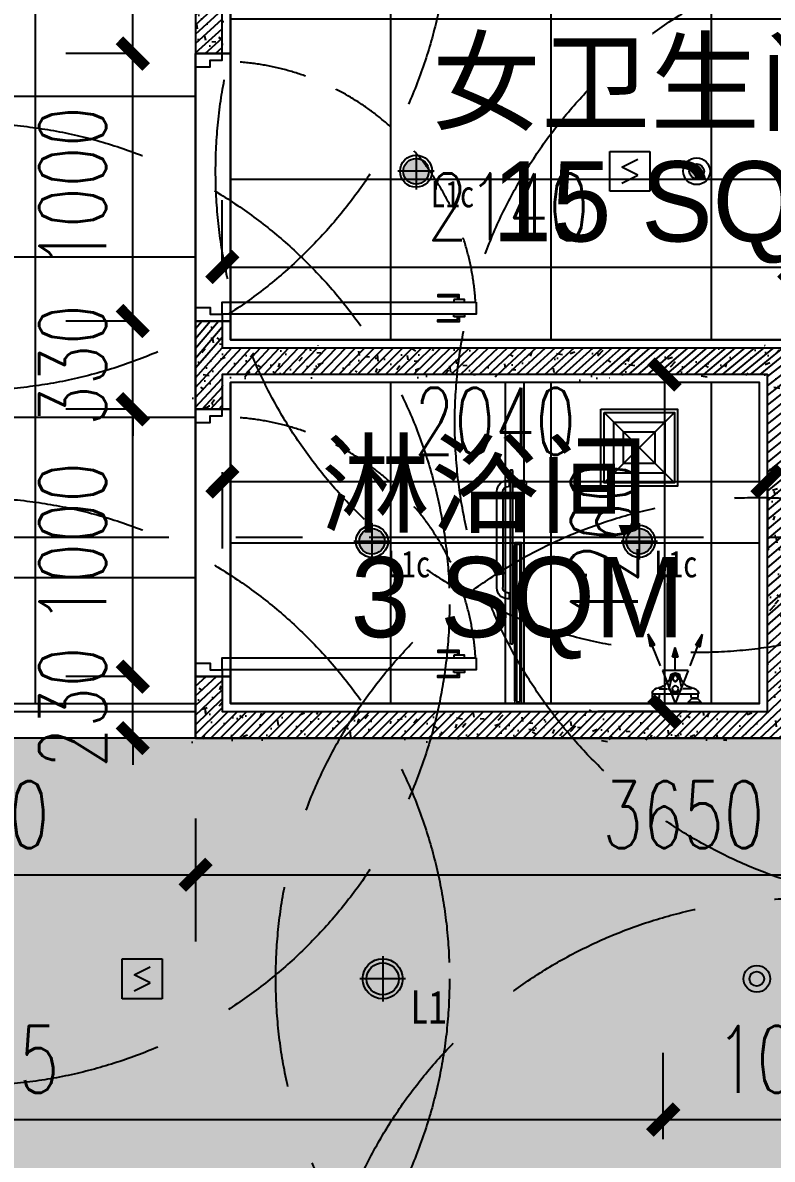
# Model space of a CAD drawing. Header units: millimetres. Extents: x -86392818 to -86307589, y 1129347621 to 1129375919.
# Drawn here: x -86314136 to -86311331, y 1129358546 to 1129362796 of the extents above; entities that cross this region are included whole.
import ezdxf
from ezdxf.enums import TextEntityAlignment as Align

# ---------------------------------------------------------------- set-up
doc = ezdxf.new("R2010")
doc.units = ezdxf.units.MM
doc.header["$LTSCALE"] = 1000
for name, pattern in [('CENTER', [2, 1.25, -0.25, 0.25, -0.25]), ('DASH', [0.35, 0.25, -0.1]), ('DASHED2', [0.375, 0.25, -0.125])]:
    doc.linetypes.add(name, pattern=pattern)
doc.layers.get('Defpoints').update_dxf_attribs({"color": 250})
doc.layers.add('2.12-玻璃隔断&成品隔断', color=147, linetype='Continuous', lineweight=15)
for name, color, linetype in [('A—墙体-填充', 8, 'Continuous'), ('A—轴线', 1, 'CENTER'), ('C—平顶—喷淋', 5, 'Continuous'), ('C—平顶—暖通', 47, 'Continuous'), ('C—平顶—灯具', 1, 'Continuous'), ('C—平顶—烟感 温感', 3, 'Continuous'), ('C—平顶—轮廓线', 4, 'Continuous'), ('FF-FIXT', 31, 'Continuous'), ('F—地坪—hatch', 8, 'Continuous'), ('F—地坪—分格', 5, 'Continuous'), ('p—平面—文字', 40, 'Continuous'), ('P—平面—洁具1', 4, 'Continuous'), ('P—平面—移动家具', 165, 'Continuous'), ('P—平面—装饰面层线', 6, 'Continuous'), ('P—平面—门', 1, 'Continuous'), ('P—隔墙—石膏板墙（到顶）', 2, 'Continuous'), ('TEXT\u3000文字', 4, 'Continuous'), ('WALL-DIM', 3, 'Continuous')]:
    doc.layers.add(name, color=color, linetype=linetype)
doc.styles.add('_TCH_DIM_T3', font='SIMPLEX', dxfattribs={"width": 0.7058823529411765, "bigfont": 'GBCBIG'})
doc.styles.add('HZTXT', font='t.shx', dxfattribs={"bigfont": 'hztxt.shx'})
doc.styles.add('MtXpl_', font='simhei.ttf')
doc.styles.add('黑体', font='simhei.ttf')
doc.dimstyles.new('WALL-DIM', dxfattribs={"dimtxt": 250, "dimasz": 100, "dimexe": 250, "dimexo": 300, "dimgap": 100, "dimtad": 1, "dimdec": 0, "dimzin": 0, "dimdsep": 46, "dimtxsty": '_TCH_DIM_T3', "dimblk": 'ARCHTICK', "dimcen": 0.09, "dimclrd": 1, "dimclre": 1, "dimclrt": 7, "dimazin": 2, "dimtfac": 1, "dimtdec": 0, "dimtix": 1, "dimtmove": 2, "dimatfit": 3, "dimfxl": 500, "dimfxlon": 1, "dimtolj": 1, "dimtzin": 0, "dimarcsym": 0})
pattern_1 = [(45, (0, 0), (-17.67766952966369, 17.67766952966369), []), (49.99999999999999, (0, 0), (182.184668996004, -15.93908553890309), [19.05, -209.55]), (355, (0, 0), (-35.24282597566699, 191.05664288218), [15.24, -167.64]), (100.451, (15.182, -1.32825), (146.9425016659592, 175.1166878202919), [16.19, -178.09]), (46.18420000000001, (0, 50.8), (271.0790408921299, -42.04232793272715), [28.575, -314.325]), (96.6356, (22.5899, 47.2965), (237.4042344662371, 247.4255558900492), [24.285, -267.135]), (351.1840000000001, (0, 50.8), (237.4046058139339, 247.4251178605977), [22.86, -251.46]), (21, (25.4, 38.1), (151.6148798353833, -102.2655185167625), [19.05, -209.55]), (326.0000000000001, (25.4, 38.1), (61.80202834764707, 184.1879661223193), [15.24, -167.64]), (71.4514, (38.0345, 29.5779), (213.4164907701245, 81.92285771605745), [16.19, -178.09]), (37.50000000000001, (0, 0), (3.088603250591817, 84.55503887315311), [0, -165.608, 0, -170.18, 0, -168.275]), (7.499999999999999, (0, 0), (66.81966251030575, 100.1805748181195), [0, -97.02799999999999, 0, -161.798, 0, -64.135]), (327.5, (-56.642, 0), (135.5905951668714, -5.728743992673444), [0, -63.5, 0, -198.12, 0, -262.89]), (317.5, (-82.042, 0), (148.129181386018, 25.42649103333303), [0, -82.55, 0, -131.572, 0, -186.69])]

# ---------------------------------------------------------------- blocks, each defined once
blk = doc.blocks.new('A$C6d60e384')
at = {"layer": 'P—平面—门', "extrusion": (6.022252300000004e-09, 9.308592799999997e-09, 1), "elevation": 9.4955826690966e-06}
blk.add_lwpolyline([(100, 1000), (-1.126100168193314e-15, 1000), (-3.92903488647165e-15, 950), (55, 950), (55, 975), (100, 975)], close=True, dxfattribs=at)
at = {"layer": 'P—平面—门', "color": 9, "extrusion": (6.022252300000004e-09, 9.308592799999997e-09, 1)}
for points, elevation in [([(986.7384538501501, 80), (986.7384538501501, 98.11192059516907), (986.7384538501501, 98.11192059516907), (906.7384538501501, 98.11192059516907), (906.7384538501501, 91.11192059516907), (979.7384538501501, 91.11192059516907), (979.7384538501501, 80)], 4.621383287912011e-07), ([(986.7384538501501, 15), (986.7384538501501, -3.111920595169072), (986.7384538501501, -3.111920595169072), (906.7384538501501, -3.111920595169072), (906.7384538501501, 3.888079404830929), (979.7384538501501, 3.888079404830929), (979.7384538501501, 15)], 4.62138328068992e-07)]:
    blk.add_lwpolyline(points, dxfattribs=dict(at, elevation=elevation))
at = {"layer": 'P—平面—门', "extrusion": (6.022252300000004e-09, 9.308592799999997e-09, 1)}
for points in [[(0, 0), (2.802934718278335e-15, 50.00000000000001), (55.00000000000001, 50.00000000000001), (55, 25), (100, 25), (100, -2.937330680338584e-24)], [(100, -2.937330680338584e-24), (0, 0)]]:
    blk.add_lwpolyline(points, dxfattribs=at)
at = {"layer": 'P—平面—门', "elevation": -6.673853795998774e-06}
blk.add_lwpolyline([(1050, 70), (1050, 25), (100, 25), (100, 70)], close=True, dxfattribs=at)
at = {"layer": 'P—平面—门', "color": 9, "extrusion": (6.022252300000004e-09, 9.308592799999997e-09, 1)}
for points, elevation in [([(966.7384538501501, 80), (966.7384538501501, 70), (1006.73845385015, 70), (1006.73845385015, 80)], 1.008031920427257e-07), ([(966.7384538501501, 15), (966.7384538501501, 25), (1006.73845385015, 25), (1006.73845385015, 15)], 1.008031930968735e-07)]:
    blk.add_lwpolyline(points, close=True, dxfattribs=dict(at, elevation=elevation))
at = {"layer": 'P—平面—门', "color": 251, "linetype": 'DASHED2', "extrusion": (6.022252300000004e-09, 9.308592799999997e-09, 1)}
blk.add_arc((90.94718488554552, 14.37825112003209, -380905905.7522035), 960.664402649625, 3.319238204849895, 89.46006643878563, dxfattribs=at)
blk = doc.blocks.new('*U116')
at = {"linetype": 'ByBlock'}
for points in [[(-102.053003887971, -258.3355632730991), (-77.04621356760572, -217.6179208495887), (-92.48087405089746, -211.5206052250924)], [(-10.37210053723538, -173.096148844701), (0, -208.4545017254604), (10.37210053723629, -173.096148844701)], [(77.04621356760663, -217.6179208495887), (102.053003887972, -258.3355632730991), (92.48087405089836, -211.5206052250924)]]:
    blk.add_hatch(color=8, dxfattribs=at).paths.add_polyline_path(points)
at = {"color": 0, "linetype": 'ByBlock', "lineweight": -2}
for p, q in [((-96.65845144657396, 0), (-96.65845144657305, -4.093863124877316)), ((-48.17205395349265, -4.093863124878226), (-48.17205395349265, 0)), ((48.17205395349265, -4.093863124878226), (48.17205395349265, 0)), ((96.65845144657396, 0), (96.65845144657305, -4.093863124877316)), ((-96.65845144657305, -4.093863124877316), (-82.8929532695156, -18.51817059834684)), ((-86.65845144657487, -35.44406222446378), (86.65845144657396, -35.44406222446378)), ((-86.65845144657396, -40.40259749362212), (-86.65845144657487, -35.44406222446378)), ((-86.65845144657396, -40.40259749362212), (-86.65845144657487, -35.44406222446378)), ((-82.8929532695156, -20.54359031434797), (-85.86501733518617, -21.86979411662833)), ((-85.86501733518617, -21.86979411662833), (-85.86501733518617, -33.60332339382148)), ((-82.8929532695156, -18.51817059834684), (-82.8929532695156, -20.54359031434797)), ((-48.17205395349174, -4.093863124877316), (-61.93755213054919, -18.51817059834684)), ((-61.93755213054919, -18.51817059834684), (-61.93755213054919, -20.54359031434797)), ((-58.96548806487863, -21.86979411662833), (-61.93755213054919, -20.54359031434797)), ((-58.96548806487863, -21.86979411662833), (-58.96548806487863, -33.60332339382057)), ((48.17205395349174, -4.093863124877316), (61.93755213054919, -18.51817059834684)), ((58.96548806487863, -21.86979411662833), (61.93755213054919, -20.54359031434797)), ((58.96548806487863, -21.86979411662833), (58.96548806487863, -33.60332339382057)), ((61.93755213054919, -18.51817059834684), (61.93755213054919, -20.54359031434797)), ((96.65845144657305, -4.093863124877316), (82.8929532695156, -18.51817059834684)), ((82.8929532695156, -18.51817059834684), (82.8929532695156, -20.54359031434797)), ((82.8929532695156, -20.54359031434797), (85.86501733518617, -21.86979411662833)), ((85.86501733518617, -21.86979411662833), (85.86501733518617, -33.60332339382148)), ((86.65845144657396, -40.40259749362212), (86.65845144657487, -35.44406222446378))]:
    blk.add_line(p, q, dxfattribs=at)
at = {"color": 0, "linetype": 'ByBlock'}
for p, q in [((-48.32245011241093, -122.3227822105864), (4.547473508864641e-13, 0)), ((48.32245011241184, -122.3227822105864), (4.547473508864641e-13, 0)), ((48.32245011241184, -122.3227822105864), (-48.32245011241093, -122.3227822105864))]:
    blk.add_line(p, q, dxfattribs=at)
at = {"color": 8, "linetype": 'ByBlock', "lineweight": -2}
for p, q in [((-48.17205395349174, -4.093863124877316), (-96.65845144657396, -4.093863124877316)), ((-61.93755213054919, -18.51817059834684), (-82.8929532695156, -18.51817059834684)), ((-61.9375521305501, -20.54359031434797), (-82.8929532695156, -20.54359031434797)), ((48.17205395349174, -4.093863124877316), (96.65845144657396, -4.093863124877316)), ((61.93755213054919, -18.51817059834684), (82.8929532695156, -18.51817059834684)), ((61.9375521305501, -20.54359031434797), (82.8929532695156, -20.54359031434797)), ((-60.56918719099303, -54.02351031666876), (-29.00634517221442, -54.02351031666876)), ((-13.47316163598771, -102.026948556495), (-23.16940920517663, -58.72922522095087)), ((13.47316163598771, -102.026948556495), (23.16940920517663, -58.72922522095178)), ((60.56918719099303, -54.02351031666876), (29.00634517221442, -54.02351031666876))]:
    blk.add_line(p, q, dxfattribs=at)
at = {"color": 8, "linetype": 'ByBlock'}
for p, q in [((0, -123.6887221157867), (0, -173.096148844701)), ((-55.59260282760943, -140.726346292091), (-84.76354380925159, -214.5692630373405)), ((55.59260282761034, -140.726346292091), (84.7635438092525, -214.5692630373405)), ((-92.48087405089746, -211.5206052250924), (-102.053003887971, -258.3355632730991)), ((-77.04621356760572, -217.6179208495887), (-92.48087405089746, -211.5206052250924)), ((-10.37210053723538, -173.096148844701), (0, -208.4545017254613)), ((10.37210053723538, -173.096148844701), (-10.37210053723538, -173.096148844701)), ((10.37210053723538, -173.096148844701), (0, -208.4545017254613)), ((77.04621356760663, -217.6179208495887), (92.48087405089836, -211.5206052250924)), ((92.48087405089836, -211.5206052250924), (102.053003887972, -258.3355632730991)), ((-77.04621356760572, -217.6179208495887), (-102.053003887971, -258.3355632730991)), ((77.04621356760663, -217.6179208495887), (102.053003887972, -258.3355632730991))]:
    blk.add_line(p, q, dxfattribs=at)
at = {"color": 0, "linetype": 'ByBlock', "lineweight": -2}
for centre, radius, start, end in [((-61.87834315524015, -31.15627185085941), 26.44897549664752, 200.4623051716551, 270.1084709288082), ((-76.60482866155962, -21.85913830712798), 14.9558342335589, 231.7445254194888, 245.2764141293444), ((-68.22567673850699, -21.85913830712798), 14.9558342335589, 294.7235858706557, 308.2554745805112), ((68.22567673850699, -21.85913830712798), 14.9558342335589, 231.7445254194888, 245.2764141293444), ((61.87834315524015, -31.15627185085941), 26.44897549664752, 269.8915290711918, 339.5376948283449), ((76.60482866155962, -21.85913830712798), 14.9558342335589, 294.7235858706557, 308.2554745805112), ((-73.79399702388491, -113.2634273312769), 56.92992958839218, 5.46947786044367, 77.8668996161904), ((73.79399702388491, -113.2634273312769), 56.92992958839218, 102.1331003838096, 174.5305221395564), ((0, -85.70941501168181), 27.97930710410495, 232.2659323963279, 307.7340676036721)]:
    blk.add_arc(centre, radius, start, end, dxfattribs=at)
at = {"color": 8, "linetype": 'ByBlock', "lineweight": -2}
for centre, radius, start, end in [((-9.094947017729282e-13, -66.36092475740588), 26.62021341104709, 36.20434092911454, 143.7956590708854), ((-13.41110886955448, -56.54391641902112), 10, 143.7956590708854, 192.6227591680974), ((13.41110886955357, -56.54391641902203), 10, 347.3772408319026, 36.20434092911454), ((0, -95.82764694639536), 14.83096169917621, 204.7082116567358, 335.2917883432642)]:
    blk.add_arc(centre, radius, start, end, dxfattribs=at)
for centre, major_axis, ratio, start_param, end_param in [((0, -54.90032250683635), (11.49435041306242, -7.038027274448553e-16), 0.9174782463110405, -1.570796326794897, 4.71238898038469), ((0, -93.78802944753897), (6.457236921250331e-16, 10.54581645946109), 0.8802781338637093, -3.141592653589793, 3.141592653589793)]:
    blk.add_ellipse(centre, major_axis=major_axis, ratio=ratio, start_param=start_param, end_param=end_param, dxfattribs=at)
blk.add_open_spline([(0, -105.3338459070001), (0.7440652241712087, -105.3338459070001), (1.488070254083141, -105.2428666476262), (3.401902907542535, -104.769828621018), (4.539432178125935, -104.2378091488408), (6.572456827510905, -102.773284898265), (7.467763870126873, -101.8415876462495), (8.916044831152249, -99.69864541762763), (9.469033033687992, -98.48787898654518), (10.17474429108552, -95.93133377863433), (10.32743684929846, -94.58597542434472), (10.21682907629202, -91.91586554134301), (9.953536298931795, -90.59155227094197), (9.038065052307502, -88.11742923420934), (8.385911559912529, -86.96803627694135), (6.761944597843467, -84.98303172887154), (5.790117047859894, -84.14796406619189), (3.637994575906305, -82.90273685515604), (2.458072885845468, -82.49345574790732), (0.03991986046366947, -82.16169016589538), (-1.197051631243994, -82.23962622149611), (-3.564070365713633, -82.87122570156407), (-4.693098257989732, -83.42417562017181), (-6.703435051274028, -84.9256489748841), (-7.584581411132604, -85.8733811707998), (-9.000887972390956, -88.04203106368004), (-9.536060638292838, -89.26247898950896), (-10.20445030727205, -91.83123674802027), (-10.33763673131034, -93.17912495128257), (-10.18833193536921, -95.84692993093813), (-9.90585083148926, -97.16640895673572), (-8.954317574236484, -99.62390304379824), (-8.285288580868837, -100.761501068444), (-6.631844952480606, -102.7169489014077), (-5.647418874768846, -103.5342407218441), (-3.47634866788394, -104.7397002181351), (-2.290116303551258, -105.1269824868577), (-0.7204716553524122, -105.3125983988957), (-0.3602366441409686, -105.3338459070001), (0, -105.3338459070001)], degree=3, knots=[-3.141592653589793, -3.141592653589793, -3.141592653589793, -3.141592653589793, -2.927355127909431, -2.927355127909431, -2.576459515374581, -2.576459515374581, -2.22556390283973, -2.22556390283973, -1.87466829030488, -1.87466829030488, -1.52377267777003, -1.52377267777003, -1.17287706523518, -1.17287706523518, -0.8219814527003297, -0.8219814527003297, -0.4710858401654796, -0.4710858401654796, -0.1201902276306294, -0.1201902276306294, 0.2307053849042208, 0.2307053849042208, 0.581600997439071, 0.581600997439071, 0.9324966099739211, 0.9324966099739211, 1.283392222508771, 1.283392222508771, 1.634287835043621, 1.634287835043621, 1.985183447578472, 1.985183447578472, 2.336079060113322, 2.336079060113322, 2.686974672648172, 2.686974672648172, 3.037870285183022, 3.037870285183022, 3.141592653589793, 3.141592653589793, 3.141592653589793, 3.141592653589793], dxfattribs=at)
blk = doc.blocks.new('A$C69FA766B')
at = {"layer": 'P—平面—洁具1'}
for p, q in [((588.9871137142181, 63.30627071857452), (588.9716076850891, 99.16441838443279)), ((610.9871115684509, 63.31578408181667), (610.9716055393219, 99.1739317625761)), ((179.9868276119232, 63.87940838932991), (166.9868288040161, 63.87378685176373)), ((166.9868288040161, 63.87378685176373), (166.9885585308075, 59.87378722429276)), ((179.9885573387146, 59.87940876185894), (166.9885585308075, 59.87378722429276)), ((167.0094568729401, 49.96110820770264), (193.0094544887543, 49.97235128283501)), ((167.0094568729401, 49.96110820770264), (169.0108621120453, 46.71197336912155)), ((169.0108621120453, 46.71197336912155), (191.0108599662781, 46.72148674726486)), ((169.0108621120453, 46.71197336912155), (169.0137720108032, 39.98281225562096)), ((192.9868264198303, 63.8850299268961), (179.9868276119232, 63.87940838932991)), ((192.9885561466217, 59.88503029942513), (179.9885573387146, 59.87940876185894)), ((191.0108599662781, 46.72148674726486), (193.0094544887543, 49.97235128283501)), ((191.0129051208496, 41.99232545495033), (191.0108599662781, 46.72148674726486)), ((192.9885561466217, 59.88503029942513), (192.9868264198303, 63.8850299268961)), ((588.9871137142181, 63.30627071857452), (586.988519191742, 60.05540616810322)), ((612.9885168075562, 60.06664924323559), (586.988519191742, 60.05540616810322)), ((587.0094175338745, 50.14272716641426), (613.0094151496887, 50.15397024154663)), ((587.0094175338745, 50.14272716641426), (589.0108227729797, 46.89359231293201)), ((588.9853839874268, 67.3062703460455), (588.9871137142181, 63.30627071857452)), ((610.9871115684509, 63.31578408181667), (588.9871137142181, 63.30627071857452)), ((589.0108227729797, 46.89359231293201), (611.0108208656311, 46.90310569107533)), ((589.0108227729797, 46.89359231293201), (589.0128679275513, 42.16443102061749)), ((610.9871115684509, 63.31578408181667), (610.9853818416595, 67.31578370928764)), ((612.9885168075562, 60.06664924323559), (610.9871115684509, 63.31578408181667)), ((611.0108208656311, 46.90310569107533), (613.0094151496887, 50.15397024154663)), ((611.013730764389, 40.17394459247589), (611.0108208656311, 46.90310569107533)), ((209.0310652256012, 0.0001130402088165283), (571.031031370163, 0.1566512882709503)), ((569.0215182304382, 22.15578436851501), (211.0215516090393, 22.00097584724426))]:
    blk.add_line(p, q, dxfattribs=at)
blk.add_lwpolyline([(647.9997448921204, 60.19105949997902), (650.0000534057617, 58.1913681179285), (650.0017507076263, 52.19136825203896), (648.0020592212677, 50.19105967879295), (2.001987218856812, 49.90947349369526), (0.001678466796875, 51.90916487574577), (-1.859664916992188e-05, 57.90916474163532), (1.999672651290894, 59.90947331488132)], close=True, dxfattribs=at)
for centre, radius, start, end in [((599.9716067314148, 99.16917507350445), 11, 0.02477650966984224, 180.0247765096698), ((209.013768196106, 40.00010930001736), 39.99999999999999, 180.0247765096698, 270.0247799269793), ((211.012903213501, 42.00097396969795), 20, 180.0247765096698, 270.0247799269793), ((569.0128698348999, 42.15578250586987), 20, 270.0247799269793, 0.02477650966984224), ((571.0137343406677, 40.15664754807949), 39.99999999999999, 270.0247799269793, 0.02477650966984224)]:
    blk.add_arc(centre, radius, start, end, dxfattribs=at)
blk = doc.blocks.new('A$C5AE9663F')
at = {"layer": 'A—轴线', "color": 24, "linetype": 'CENTER'}
blk.add_line((29900, 10400), (-4400, 10400), dxfattribs=at)
blk = doc.blocks.new('dffsdsardegew')
at = {"layer": 'C—平顶—灯具'}
h = blk.add_hatch(color=7, dxfattribs=at)
h.set_gradient(color1=(255, 255, 255), color2=(128, 128, 128), name='SPHERICAL')
edge = h.paths.add_edge_path()
edge.add_arc((0, 0), 59.99999982783518, 0, 360)
for p, q in [((0, 84.94745397567749), (0, -84.94745397567749)), ((84.94745390117168, 0), (-84.94745390117168, 0))]:
    blk.add_line(p, q, dxfattribs=at)
for radius in [74.99999978479399, 59.99999982783518]:
    blk.add_circle((0, 0), radius, dxfattribs=at)
at = {"layer": 'C—平顶—灯具', "style": '黑体', "width": 0.8}
blk.add_text('L1', height=124.9999996419401, dxfattribs=at).set_placement((171.2003185302019, -105.796276807785, 94.12059754060085), align=Align.MIDDLE_CENTER)
blk = doc.blocks.new('pen lin')
at = {"layer": 'C—平顶—喷淋'}
blk.add_hatch(color=8, dxfattribs=at).paths.add_polyline_path([(-27.5, 0, 1), (27.5, 0, 1)])
for radius in [49.99999999999999, 27.49999999999999]:
    blk.add_circle((0, 0), radius, dxfattribs=at)
at = {"layer": 'Defpoints', "color": 251, "linetype": 'DASH', "ltscale": 3}
blk.add_circle((0, 0), 1800, dxfattribs=at)
blk = doc.blocks.new('L2a')
at = {"layer": 'C—平顶—灯具'}
h = blk.add_hatch(color=7, dxfattribs=at)
h.set_gradient(color1=(255, 255, 255), color2=(128, 128, 128), name='SPHERICAL')
edge = h.paths.add_edge_path()
edge.add_arc((-2.328306436538696e-10, 2.328306436538696e-10), 47.99999999976313, 0, 360)
for p, q in [((0, 67.95796331088059), (0, -67.95796331076417)), ((67.95796331088059, 1.164153218269348e-10), (-67.95796331088059, 1.164153218269348e-10))]:
    blk.add_line(p, q, dxfattribs=at)
for radius in [59.99999999970392, 47.99999999976313]:
    blk.add_circle((-2.328306436538696e-10, 1.164153218269348e-10), radius, dxfattribs=at)
at = {"layer": 'C—平顶—灯具', "style": '黑体', "width": 0.8}
blk.add_text('L1c', height=100, dxfattribs=at).set_placement((136.9602552209981, -84.63702168571763, 75.29647824816585), align=Align.MIDDLE_CENTER)
blk = doc.blocks.new('HQS')
at = {"color": 9}
for p, q in [((-217.0849435817217, -217.1983531377045), (217.08494358178, 217.1983531375881)), ((-215.6436338365893, 217.1983531422447), (217.0849435857381, -217.2844054747839))]:
    blk.add_line(p, q, dxfattribs=at)
at = {"ltscale": 0.5}
blk.add_lwpolyline([(-237.3978150206967, 237.1983531423612), (237.0849435999407, 237.1983531423612), (237.0849435999407, -237.2844054783927), (-237.3978150206967, -237.2844054783927)], close=True, dxfattribs=at)
at = {"color": 9, "ltscale": 0.5}
for points in [[(-217.3978150206967, 217.1983531423612), (217.0849435999407, 217.1983531423612), (217.0849435999407, -217.2844054783927), (-217.3978150206967, -217.2844054783927)], [(-157.3978150206967, 157.1983531423612), (157.0849435999407, 157.1983531423612), (157.0849435999407, -157.2844054783927), (-157.3978150206967, -157.2844054783927)], [(-97.39781502069673, 97.19835314236116), (97.08494359994074, 97.19835314236116), (97.08494359994074, -97.28440547839273), (-97.39781502069673, -97.28440547839273)]]:
    blk.add_lwpolyline(points, close=True, dxfattribs=at)
blk = doc.blocks.new('_ArchTick')
at = {"color": 44, "const_width": 0.4}
blk.add_lwpolyline([(-0.5, -0.5), (0.5, 0.5)], dxfattribs=at)
blk = doc.blocks.new('*D265')
at = {"layer": 'Defpoints', "color": 0, "transparency": 16777216}
for p in [(-86315189.20660238, 1129360120.965556), (-86313489.20660183, 1129360120.965556), (-86313489.20660183, 1129359609.947455)]:
    blk.add_point(p, dxfattribs=at)
at = {"layer": 'WALL-DIM', "color": 1, "lineweight": -2, "transparency": 16777216}
for p, q in [((-86315189.20660238, 1129359820.965556), (-86315189.20660238, 1129359359.947455)), ((-86313489.20660183, 1129359820.965556), (-86313489.20660183, 1129359359.947455)), ((-86315189.20660238, 1129359609.947455), (-86313489.20660183, 1129359609.947455))]:
    blk.add_line(p, q, dxfattribs=at)
at = {"layer": 'WALL-DIM', "color": 1, "lineweight": -2, "transparency": 16777216, "xscale": 100, "yscale": 100, "zscale": 100, "rotation": 180}
blk.add_blockref('_ArchTick', (-86315189.20660238, 1129359609.947455), dxfattribs=at)
at = {"layer": 'WALL-DIM', "color": 1, "lineweight": -2, "transparency": 16777216, "xscale": 100, "yscale": 100, "zscale": 100}
blk.add_blockref('_ArchTick', (-86313489.20660183, 1129359609.947455), dxfattribs=at)
at = {"layer": 'WALL-DIM', "color": 7, "transparency": 16777216, "insert": (-86314339.2066021, 1129359834.947455), "char_height": 250, "attachment_point": 5, "style": '_TCH_DIM_T3'}
blk.add_mtext('\\A1;1700', dxfattribs=at)
blk = doc.blocks.new('*D266')
at = {"layer": 'Defpoints', "color": 0, "transparency": 16777216}
for p in [(-86313489.20660183, 1129360120.965556), (-86309839.20660238, 1129360120.965556), (-86309839.20660238, 1129359609.947455)]:
    blk.add_point(p, dxfattribs=at)
at = {"layer": 'WALL-DIM', "color": 1, "lineweight": -2, "transparency": 16777216}
for p, q in [((-86313489.20660183, 1129359820.965556), (-86313489.20660183, 1129359359.947455)), ((-86309839.20660238, 1129359820.965556), (-86309839.20660238, 1129359359.947455)), ((-86313489.20660183, 1129359609.947455), (-86309839.20660238, 1129359609.947455))]:
    blk.add_line(p, q, dxfattribs=at)
at = {"layer": 'WALL-DIM', "color": 1, "lineweight": -2, "transparency": 16777216, "xscale": 100, "yscale": 100, "zscale": 100, "rotation": 180}
blk.add_blockref('_ArchTick', (-86313489.20660183, 1129359609.947455), dxfattribs=at)
at = {"layer": 'WALL-DIM', "color": 1, "lineweight": -2, "transparency": 16777216, "xscale": 100, "yscale": 100, "zscale": 100}
blk.add_blockref('_ArchTick', (-86309839.20660238, 1129359609.947455), dxfattribs=at)
at = {"layer": 'WALL-DIM', "color": 7, "transparency": 16777216, "insert": (-86311664.2066021, 1129359834.947455), "char_height": 250, "attachment_point": 5, "style": '_TCH_DIM_T3'}
blk.add_mtext('\\A1;3650', dxfattribs=at)
blk = doc.blocks.new('*D268')
at = {"layer": 'Defpoints', "color": 0, "transparency": 16777216}
for p in [(-86313724.29242288, 1129360350.965557), (-86313489.20660186, 1129360350.965557), (-86313489.20660186, 1129360120.965557)]:
    blk.add_point(p, dxfattribs=at)
at = {"layer": 'WALL-DIM', "color": 1, "lineweight": -2, "transparency": 16777216}
for p, q in [((-86313724.29242288, 1129360350.965557), (-86313724.29242288, 1129360450.965557)), ((-86313724.29242288, 1129360350.965557), (-86313974.29242288, 1129360350.965557)), ((-86313724.29242288, 1129360120.965557), (-86313724.29242288, 1129360350.965557)), ((-86313724.29242288, 1129360120.965557), (-86313974.29242288, 1129360120.965557)), ((-86313724.29242288, 1129360120.965557), (-86313724.29242288, 1129360020.965557))]:
    blk.add_line(p, q, dxfattribs=at)
at = {"layer": 'WALL-DIM', "color": 1, "lineweight": -2, "transparency": 16777216, "xscale": 100, "yscale": 100, "zscale": 100}
for p, rotation in [((-86313724.29242288, 1129360350.965557), 270), ((-86313724.29242288, 1129360120.965557), 90)]:
    blk.add_blockref('_ArchTick', p, dxfattribs=dict(at, rotation=rotation))
at = {"layer": 'WALL-DIM', "color": 7, "transparency": 16777216, "insert": (-86313949.29242253, 1129360235.965557), "char_height": 250, "attachment_point": 5, "rotation": 90, "style": '_TCH_DIM_T3'}
blk.add_mtext('\\A1;230', dxfattribs=at)
blk = doc.blocks.new('*D269')
at = {"layer": 'Defpoints', "color": 0, "transparency": 16777216}
for p in [(-86313724.2924229, 1129361350.965557), (-86313489.20660186, 1129361350.965557), (-86313489.20660186, 1129360350.965557)]:
    blk.add_point(p, dxfattribs=at)
at = {"layer": 'WALL-DIM', "color": 1, "lineweight": -2, "transparency": 16777216}
for p, q in [((-86313724.2924229, 1129361350.965557), (-86313974.2924229, 1129361350.965557)), ((-86313724.2924229, 1129360350.965557), (-86313724.2924229, 1129361350.965557)), ((-86313724.2924229, 1129360350.965557), (-86313974.2924229, 1129360350.965557))]:
    blk.add_line(p, q, dxfattribs=at)
at = {"layer": 'WALL-DIM', "color": 1, "lineweight": -2, "transparency": 16777216, "xscale": 100, "yscale": 100, "zscale": 100}
for p, rotation in [((-86313724.2924229, 1129361350.965557), 90), ((-86313724.2924229, 1129360350.965557), 270)]:
    blk.add_blockref('_ArchTick', p, dxfattribs=dict(at, rotation=rotation))
at = {"layer": 'WALL-DIM', "color": 7, "transparency": 16777216, "insert": (-86313949.29242256, 1129360850.965557), "char_height": 250, "attachment_point": 5, "rotation": 90, "style": '_TCH_DIM_T3'}
blk.add_mtext('\\A1;1000', dxfattribs=at)
blk = doc.blocks.new('*D270')
at = {"layer": 'Defpoints', "color": 0, "transparency": 16777216}
for p in [(-86313724.29242294, 1129361680.965557), (-86313489.20660186, 1129361680.965557), (-86313489.20660186, 1129361350.965557)]:
    blk.add_point(p, dxfattribs=at)
at = {"layer": 'WALL-DIM', "color": 1, "lineweight": -2, "transparency": 16777216}
for p, q in [((-86313724.29242294, 1129361680.965557), (-86313724.29242294, 1129361780.965557)), ((-86313724.29242294, 1129361680.965557), (-86313974.29242294, 1129361680.965557)), ((-86313724.29242294, 1129361350.965557), (-86313724.29242294, 1129361680.965557)), ((-86313724.29242294, 1129361350.965557), (-86313974.29242294, 1129361350.965557)), ((-86313724.29242294, 1129361350.965557), (-86313724.29242294, 1129361250.965557))]:
    blk.add_line(p, q, dxfattribs=at)
at = {"layer": 'WALL-DIM', "color": 1, "lineweight": -2, "transparency": 16777216, "xscale": 100, "yscale": 100, "zscale": 100}
for p, rotation in [((-86313724.29242294, 1129361680.965557), 270), ((-86313724.29242294, 1129361350.965557), 90)]:
    blk.add_blockref('_ArchTick', p, dxfattribs=dict(at, rotation=rotation))
at = {"layer": 'WALL-DIM', "color": 7, "transparency": 16777216, "insert": (-86313949.2924226, 1129361515.965557), "char_height": 250, "attachment_point": 5, "rotation": 90, "style": '_TCH_DIM_T3'}
blk.add_mtext('\\A1;330', dxfattribs=at)
blk = doc.blocks.new('*D271')
at = {"layer": 'Defpoints', "color": 0, "transparency": 16777216}
for p in [(-86313724.29242297, 1129362680.965557), (-86313489.20660186, 1129362680.965557), (-86313489.20660186, 1129361680.965557)]:
    blk.add_point(p, dxfattribs=at)
at = {"layer": 'WALL-DIM', "color": 1, "lineweight": -2, "transparency": 16777216}
for p, q in [((-86313724.29242297, 1129362680.965557), (-86313974.29242297, 1129362680.965557)), ((-86313724.29242297, 1129361680.965557), (-86313724.29242297, 1129362680.965557)), ((-86313724.29242297, 1129361680.965557), (-86313974.29242297, 1129361680.965557))]:
    blk.add_line(p, q, dxfattribs=at)
at = {"layer": 'WALL-DIM', "color": 1, "lineweight": -2, "transparency": 16777216, "xscale": 100, "yscale": 100, "zscale": 100}
for p, rotation in [((-86313724.29242297, 1129362680.965557), 90), ((-86313724.29242297, 1129361680.965557), 270)]:
    blk.add_blockref('_ArchTick', p, dxfattribs=dict(at, rotation=rotation))
at = {"layer": 'WALL-DIM', "color": 7, "transparency": 16777216, "insert": (-86313949.29242262, 1129362180.965557), "char_height": 250, "attachment_point": 5, "rotation": 90, "style": '_TCH_DIM_T3'}
blk.add_mtext('\\A1;1000', dxfattribs=at)
blk = doc.blocks.new('*D272')
at = {"layer": 'Defpoints', "color": 0, "transparency": 16777216}
for p in [(-86313724.292423, 1129364120.965557), (-86313489.20660186, 1129364120.965557), (-86313489.20660186, 1129362680.965557)]:
    blk.add_point(p, dxfattribs=at)
at = {"layer": 'WALL-DIM', "color": 1, "lineweight": -2, "transparency": 16777216}
for p, q in [((-86313724.292423, 1129364120.965557), (-86313974.292423, 1129364120.965557)), ((-86313724.292423, 1129362680.965557), (-86313724.292423, 1129364120.965557)), ((-86313724.292423, 1129362680.965557), (-86313974.292423, 1129362680.965557))]:
    blk.add_line(p, q, dxfattribs=at)
at = {"layer": 'WALL-DIM', "color": 1, "lineweight": -2, "transparency": 16777216, "xscale": 100, "yscale": 100, "zscale": 100}
for p, rotation in [((-86313724.292423, 1129364120.965557), 90), ((-86313724.292423, 1129362680.965557), 270)]:
    blk.add_blockref('_ArchTick', p, dxfattribs=dict(at, rotation=rotation))
at = {"layer": 'WALL-DIM', "color": 7, "transparency": 16777216, "insert": (-86313949.29242265, 1129363400.965557), "char_height": 250, "attachment_point": 5, "rotation": 90, "style": '_TCH_DIM_T3'}
blk.add_mtext('\\A1;1440', dxfattribs=at)
blk = doc.blocks.new('*D279')
at = {"layer": 'Defpoints', "color": 0, "transparency": 16777216}
for p in [(-86311249.20660183, 1129361882.831098), (-86313389.20660183, 1129361580.965556), (-86311249.20660183, 1129361580.965556)]:
    blk.add_point(p, dxfattribs=at)
at = {"layer": 'WALL-DIM', "color": 1, "lineweight": -2, "transparency": 16777216}
for p, q in [((-86313389.20660183, 1129361880.965556), (-86313389.20660183, 1129362132.831098)), ((-86311249.20660183, 1129361880.965556), (-86311249.20660183, 1129362132.831098)), ((-86313389.20660183, 1129361882.831098), (-86311249.20660183, 1129361882.831098))]:
    blk.add_line(p, q, dxfattribs=at)
at = {"layer": 'WALL-DIM', "color": 1, "lineweight": -2, "transparency": 16777216, "xscale": 100, "yscale": 100, "zscale": 100, "rotation": 180}
blk.add_blockref('_ArchTick', (-86313389.20660183, 1129361882.831098), dxfattribs=at)
at = {"layer": 'WALL-DIM', "color": 1, "lineweight": -2, "transparency": 16777216, "xscale": 100, "yscale": 100, "zscale": 100}
blk.add_blockref('_ArchTick', (-86311249.20660183, 1129361882.831098), dxfattribs=at)
at = {"layer": 'WALL-DIM', "color": 7, "transparency": 16777216, "insert": (-86312319.20660183, 1129362107.831098), "char_height": 250, "attachment_point": 5, "style": '_TCH_DIM_T3'}
blk.add_mtext('\\A1;2140', dxfattribs=at)
blk = doc.blocks.new('*D283')
at = {"layer": 'Defpoints', "color": 0, "transparency": 16777216}
for p in [(-86313389.20660183, 1129361415.965557), (-86311349.20660238, 1129361415.965557), (-86311349.20660238, 1129361080.506252)]:
    blk.add_point(p, dxfattribs=at)
at = {"layer": 'WALL-DIM', "color": 1, "lineweight": -2, "transparency": 16777216}
for p, q in [((-86313389.20660183, 1129361115.965557), (-86313389.20660183, 1129360830.506252)), ((-86313389.20660183, 1129361080.506252), (-86311349.20660238, 1129361080.506252)), ((-86311349.20660238, 1129361115.965557), (-86311349.20660238, 1129360830.506252))]:
    blk.add_line(p, q, dxfattribs=at)
at = {"layer": 'WALL-DIM', "color": 1, "lineweight": -2, "transparency": 16777216, "xscale": 100, "yscale": 100, "zscale": 100, "rotation": 180}
blk.add_blockref('_ArchTick', (-86313389.20660183, 1129361080.506252), dxfattribs=at)
at = {"layer": 'WALL-DIM', "color": 1, "lineweight": -2, "transparency": 16777216, "xscale": 100, "yscale": 100, "zscale": 100}
blk.add_blockref('_ArchTick', (-86311349.20660238, 1129361080.506252), dxfattribs=at)
at = {"layer": 'WALL-DIM', "color": 7, "transparency": 16777216, "insert": (-86312369.2066021, 1129361305.506252), "char_height": 250, "attachment_point": 5, "style": '_TCH_DIM_T3'}
blk.add_mtext('\\A1;2040', dxfattribs=at)
blk = doc.blocks.new('*D284')
at = {"layer": 'Defpoints', "color": 0, "transparency": 16777216}
for p in [(-86311349.20660241, 1129361480.965557), (-86311734.6480392, 1129360220.965557), (-86311349.20660241, 1129360220.965557)]:
    blk.add_point(p, dxfattribs=at)
at = {"layer": 'WALL-DIM', "color": 1, "lineweight": -2, "transparency": 16777216}
for p, q in [((-86311649.20660241, 1129361480.965557), (-86311984.6480392, 1129361480.965557)), ((-86311734.6480392, 1129361480.965557), (-86311734.6480392, 1129360220.965557)), ((-86311649.20660241, 1129360220.965557), (-86311984.6480392, 1129360220.965557))]:
    blk.add_line(p, q, dxfattribs=at)
at = {"layer": 'WALL-DIM', "color": 1, "lineweight": -2, "transparency": 16777216, "xscale": 100, "yscale": 100, "zscale": 100}
for p, rotation in [((-86311734.6480392, 1129361480.965557), 90), ((-86311734.6480392, 1129360220.965557), 270)]:
    blk.add_blockref('_ArchTick', p, dxfattribs=dict(at, rotation=rotation))
at = {"layer": 'WALL-DIM', "color": 7, "transparency": 16777216, "insert": (-86311959.64803886, 1129360850.965557), "char_height": 250, "attachment_point": 5, "rotation": 90, "style": '_TCH_DIM_T3'}
blk.add_mtext('\\A1;1260', dxfattribs=at)
blk = doc.blocks.new('*D287')
at = {"layer": 'Defpoints', "color": 0, "transparency": 16777216}
for p in [(-86311739.20660241, 1129358694.526135), (-86316864.20660238, 1129358320.776644), (-86311739.20660241, 1129358320.776644)]:
    blk.add_point(p, dxfattribs=at)
at = {"layer": 'WALL-DIM', "color": 1, "lineweight": -2, "transparency": 16777216}
for p, q in [((-86316864.20660238, 1129358620.776644), (-86316864.20660238, 1129358944.526135)), ((-86311739.20660241, 1129358620.776644), (-86311739.20660241, 1129358944.526135)), ((-86316864.20660238, 1129358694.526135), (-86311739.20660241, 1129358694.526135))]:
    blk.add_line(p, q, dxfattribs=at)
at = {"layer": 'WALL-DIM', "color": 1, "lineweight": -2, "transparency": 16777216, "xscale": 100, "yscale": 100, "zscale": 100, "rotation": 180}
blk.add_blockref('_ArchTick', (-86316864.20660238, 1129358694.526135), dxfattribs=at)
at = {"layer": 'WALL-DIM', "color": 1, "lineweight": -2, "transparency": 16777216, "xscale": 100, "yscale": 100, "zscale": 100}
blk.add_blockref('_ArchTick', (-86311739.20660241, 1129358694.526135), dxfattribs=at)
at = {"layer": 'WALL-DIM', "color": 7, "transparency": 16777216, "insert": (-86314301.7066024, 1129358919.526135), "char_height": 250, "attachment_point": 5, "style": '_TCH_DIM_T3'}
blk.add_mtext('\\A1;5125', dxfattribs=at)
blk = doc.blocks.new('*D288')
at = {"layer": 'Defpoints', "color": 0, "transparency": 16777216}
for p in [(-86310739.20660241, 1129358694.526135), (-86311739.20660241, 1129358320.776644), (-86310739.20660241, 1129358320.776644)]:
    blk.add_point(p, dxfattribs=at)
at = {"layer": 'WALL-DIM', "color": 1, "lineweight": -2, "transparency": 16777216}
for p, q in [((-86311739.20660241, 1129358620.776644), (-86311739.20660241, 1129358944.526135)), ((-86310739.20660241, 1129358620.776644), (-86310739.20660241, 1129358944.526135)), ((-86311739.20660241, 1129358694.526135), (-86310739.20660241, 1129358694.526135))]:
    blk.add_line(p, q, dxfattribs=at)
at = {"layer": 'WALL-DIM', "color": 1, "lineweight": -2, "transparency": 16777216, "xscale": 100, "yscale": 100, "zscale": 100, "rotation": 180}
blk.add_blockref('_ArchTick', (-86311739.20660241, 1129358694.526135), dxfattribs=at)
at = {"layer": 'WALL-DIM', "color": 1, "lineweight": -2, "transparency": 16777216, "xscale": 100, "yscale": 100, "zscale": 100}
blk.add_blockref('_ArchTick', (-86310739.20660241, 1129358694.526135), dxfattribs=at)
at = {"layer": 'WALL-DIM', "color": 7, "transparency": 16777216, "insert": (-86311239.20660241, 1129358919.526135), "char_height": 250, "attachment_point": 5, "style": '_TCH_DIM_T3'}
blk.add_mtext('\\A1;1000', dxfattribs=at)
blk = doc.blocks.new('smoker')
for p, q in [((-144.0000000984874, -144.0000000975269), (-144.0000000984874, 144.0000000975269)), ((-144.0000000984874, 144.0000000975269), (144.0000000981381, 144.0000000975269)), ((-57.60000004037283, 28.80000001835288), (57.60000004037283, 86.40000006099581)), ((144.0000000981381, 144.0000000975269), (144.0000000981381, -144.0000000975269)), ((57.60000004037283, -28.80000001835288), (-57.60000004037283, 28.80000001835288)), ((-57.60000004037283, -86.40000006099581), (57.60000004037283, -28.80000001835288)), ((144.0000000981381, -144.0000000975269), (-144.0000000984874, -144.0000000975269))]:
    blk.add_line(p, q)

msp = doc.modelspace()

# ---------------------------------------------------------------- hatches: boundary and pattern name
at = {"layer": 'A—墙体-填充'}
h = msp.add_hatch(dxfattribs=at)
h.set_pattern_fill('A-剖面线2', color=256)
h.set_pattern_definition(pattern_1)
h.paths.add_polyline_path([(-86313089.20660238, 1129364970.965556), (-86313489.20660275, 1129364970.965556), (-86313489.20660247, 1129364220.965556), (-86315289.20660238, 1129364220.965556), (-86315289.20660238, 1129364120.965556), (-86313489.20660238, 1129364120.965556), (-86313489.20660238, 1129362680.965557), (-86313389.20660238, 1129362680.965557), (-86313389.20660238, 1129364870.965556), (-86313089.20660238, 1129364870.965556)])
h = msp.add_hatch(dxfattribs=at)
h.set_pattern_fill('A-剖面线2', color=256)
h.set_pattern_definition(pattern_1)
h.paths.add_polyline_path([(-86309839.20660238, 1129360120.965556), (-86313489.20660183, 1129360120.965556), (-86313489.20660183, 1129360350.965557), (-86313389.20660183, 1129360350.965557), (-86313389.20660183, 1129360220.965556), (-86311349.20660238, 1129360220.965556), (-86311349.20660238, 1129361480.965556), (-86313389.20660183, 1129361480.965556), (-86313389.20660183, 1129361350.965557), (-86313489.20660183, 1129361350.965557), (-86313489.20660183, 1129361680.965556), (-86313389.20660183, 1129361680.965556), (-86313389.20660183, 1129361580.965556), (-86311249.20660183, 1129361580.965556), (-86311249.20660183, 1129360220.965556), (-86309839.20660238, 1129360220.965556)])
at = {"layer": 'F—地坪—hatch'}
h = msp.add_hatch(dxfattribs=at)
h.set_pattern_fill('A-方格[100*100]', color=251, scale=6)
h.set_pattern_definition([(0, (-86313359.20660181, 1129361610.965556), (0, 600), []), (90, (-86313359.20660181, 1129361610.965556), (-600, 3.673940397442059e-14), [])])
h.paths.add_polyline_path([(-86309869.20660238, 1129362790.965556), (-86310669.20660238, 1129362790.965556), (-86310669.20660238, 1129363850.965556), (-86310021.70660238, 1129363850.965556), (-86310021.70660238, 1129364590.965556), (-86310219.20660238, 1129364590.965556), (-86310219.20660238, 1129364840.965556), (-86313359.20660238, 1129364840.965556), (-86313359.20660238, 1129364068.179503), (-86313359.20660183, 1129362680.965557), (-86313359.20660181, 1129361680.965557), (-86313359.20660181, 1129361610.965556), (-86311219.20660238, 1129361610.965557), (-86311219.20660238, 1129360250.965556), (-86310219.20660238, 1129360250.965556), (-86310219.20660238, 1129361610.965557), (-86309869.20660238, 1129361610.965557)])
h = msp.add_hatch(dxfattribs=at)
h.set_pattern_fill('_USER', color=251, scale=600, double=1, pattern_type=0)
h.set_pattern_definition([(0, (-86313489.20660238, 1129360120.965556), (0, 600), []), (90, (-86313489.20660238, 1129360120.965556), (-600, 3.673940397442059e-14), [])])
h.paths.add_polyline_path([(-86313489.20660238, 1129364120.965556), (-86315189.20660238, 1129364120.965556), (-86315189.20660238, 1129362890.965556), (-86315859.20660238, 1129362890.965556), (-86315859.20660238, 1129360250.965556), (-86315189.20660238, 1129360250.965556), (-86313489.20660238, 1129360250.965556)])
h = msp.add_hatch(dxfattribs=at)
h.set_pattern_fill('A-方格[100*100]', color=251, scale=6)
h.set_pattern_definition([(0, (-86313359.20660181, 1129361450.965557), (0, 600), []), (90, (-86313359.20660181, 1129361450.965557), (-600, 3.673940397442059e-14), [])])
h.paths.add_polyline_path([(-86311379.20660181, 1129361450.965557), (-86313359.20660181, 1129361450.965557), (-86313359.20660181, 1129361350.965556), (-86313359.20660181, 1129360350.965557), (-86313359.20660183, 1129360250.965557), (-86311379.20660181, 1129360250.965557)])
h = msp.add_hatch(dxfattribs=at)
h.set_pattern_fill('AR-SAND', color=251, scale=5)
h.set_pattern_definition([(37.50000000000001, (0, 0), (-8.000156479920228, 244.7066186646712), [0, -193.04, 0, -215.9, 0, -206.375]), (7.499999999999999, (0, 0), (224.7616415690013, 358.4125502841771), [0, -104.14, 0, -173.99, 0, -66.67500000000001]), (327.5, (-156.21, 0), (395.496185120729, 0.718592339272881), [0, -63.5, 0, -228.6, 0, -298.45]), (317.5, (-156.21, 0), (381.7782262361486, 111.4646616286082), [0, -31.75, 0, -149.86, 0, -171.45])])
h.paths.add_polyline_path([(-86309839.20660238, 1129360120.965556), (-86315989.20660238, 1129360120.965556), (-86315989.20660238, 1129360770.965556), (-86317489.20660238, 1129360770.965556), (-86317489.20660238, 1129360120.965556), (-86319389.20660238, 1129360120.965556), (-86319389.20660238, 1129360520.965556), (-86319489.20660238, 1129360520.965556), (-86319489.20660238, 1129360620.965556), (-86320989.20660238, 1129360620.965556), (-86320989.20660238, 1129360520.965556), (-86321089.20660238, 1129360520.965556), (-86321089.20660238, 1129355569.401158), (-86323839.20660238, 1129355569.401158), (-86323839.20660238, 1129350620.965556), (-86323439.20660238, 1129350620.965556), (-86323439.20660238, 1129350370.965556), (-86319389.20660238, 1129350370.965556), (-86319389.20660238, 1129350820.965556), (-86318889.20660238, 1129350820.965556), (-86318889.20660238, 1129358320.776644), (-86309839.20660238, 1129358320.776644)])

# ---------------------------------------------------------------- linework, layer by layer
at = {"layer": '2.12-玻璃隔断&成品隔断', "lineweight": 0}
msp.add_lwpolyline([(-86312274.70660181, 1129360255.965557), (-86312274.70660181, 1129360260.965557), (-86312269.20660181, 1129360260.965557), (-86312269.20660181, 1129360250.965557), (-86312294.20660181, 1129360250.965557), (-86312294.20660181, 1129360260.965557), (-86312288.70660181, 1129360260.965557), (-86312288.70660181, 1129360255.965557)], close=True, dxfattribs=at)
msp.add_lwpolyline([(-86312274.70660181, 1129360255.965557), (-86312274.70660181, 1129360260.965557), (-86312269.20660181, 1129360260.965557), (-86312269.20660181, 1129360250.965557), (-86312294.20660181, 1129360250.965557), (-86312294.20660181, 1129360260.965557), (-86312288.70660181, 1129360260.965557), (-86312288.70660181, 1129360255.965557)], close=True, dxfattribs=at)
at = {"layer": 'C—平顶—轮廓线'}
for points in [[(-86313489.20660238, 1129362680.965557), (-86313359.20660183, 1129362680.965557), (-86313359.20660183, 1129361680.965557), (-86313489.20660238, 1129361680.965557)], [(-86313489.20660183, 1129361350.965557), (-86313359.20660183, 1129361350.965557), (-86313359.20660183, 1129360350.965557), (-86313489.20660183, 1129360350.965557)], [(-86315189.20660238, 1129360220.965556), (-86313489.20660183, 1129360220.965556), (-86313489.20660183, 1129360120.965556), (-86315189.20660238, 1129360120.965556)]]:
    msp.add_lwpolyline(points, close=True, dxfattribs=at)
at = {"layer": 'F—地坪—分格'}
msp.add_line((-86315189.20660238, 1129360250.965556), (-86313489.20660238, 1129360250.965556), dxfattribs=at)
for points in [[(-86320989.20660238, 1129360620.965556), (-86319489.20660238, 1129360620.965556), (-86319489.20660238, 1129360520.965556), (-86319389.20660238, 1129360520.965556), (-86319389.20660238, 1129360120.965556), (-86317489.20660238, 1129360120.965556), (-86317489.20660238, 1129360770.965556), (-86315989.20660238, 1129360770.965556), (-86315989.20660238, 1129360120.965556), (-86315189.20660238, 1129360120.965556), (-86315189.20660238, 1129360250.965556), (-86315859.20660238, 1129360250.965556), (-86315859.20660238, 1129362890.965556), (-86315189.20660238, 1129362890.965556), (-86315189.20660238, 1129364120.965556), (-86313489.20660238, 1129364120.965556), (-86313489.20660238, 1129360120.965556), (-86309839.20660238, 1129360120.965556), (-86309839.20660238, 1129358320.776644)], [(-86315189.20660238, 1129364120.965556), (-86313489.20660238, 1129364120.965556), (-86313489.20660238, 1129360120.965556), (-86315189.20660238, 1129360120.965556), (-86315189.20660238, 1129360250.965556), (-86315859.20660238, 1129360250.965556), (-86315859.20660238, 1129362890.965556), (-86315189.20660238, 1129362890.965556), (-86315189.20660238, 1129364120.965556)]]:
    msp.add_lwpolyline(points, dxfattribs=at)
for points in [[(-86313489.20660238, 1129362680.965557), (-86313359.20660183, 1129362680.965557), (-86313359.20660183, 1129361680.965557), (-86313489.20660238, 1129361680.965557)], [(-86313489.20660238, 1129361350.965556), (-86313359.20660183, 1129361350.965556), (-86313359.20660183, 1129360350.965557), (-86313489.20660238, 1129360350.965557)]]:
    msp.add_lwpolyline(points, close=True, dxfattribs=at)
at = {"layer": 'P—平面—洁具1', "color": 251}
for p, q in [((-86312329.20660181, 1129360250.965557), (-86312329.20660181, 1129361450.96556)), ((-86312259.20660181, 1129360250.965557), (-86312259.20660181, 1129361450.96556))]:
    msp.add_line(p, q, dxfattribs=at)
at = {"layer": 'P—平面—洁具1'}
for p, q in [((-86312294.20660181, 1129360260.965557), (-86312294.20660181, 1129360840.96556)), ((-86312269.20660181, 1129360260.965557), (-86312269.20660181, 1129360840.96556))]:
    msp.add_line(p, q, dxfattribs=at)
msp.add_lwpolyline([(-86312274.70660181, 1129360845.96556), (-86312274.70660181, 1129360840.96556), (-86312269.20660181, 1129360840.96556), (-86312269.20660181, 1129360850.96556), (-86312294.20660181, 1129360850.96556), (-86312294.20660181, 1129360840.96556), (-86312288.70660181, 1129360840.96556), (-86312288.70660181, 1129360845.96556)], close=True, dxfattribs=at)
msp.add_lwpolyline([(-86312274.70660181, 1129360845.96556), (-86312274.70660181, 1129360840.96556), (-86312269.20660181, 1129360840.96556), (-86312269.20660181, 1129360850.96556), (-86312294.20660181, 1129360850.96556), (-86312294.20660181, 1129360840.96556), (-86312288.70660181, 1129360840.96556), (-86312288.70660181, 1129360845.96556)], close=True, dxfattribs=at)
at = {"layer": 'P—平面—洁具1', "color": 251}
msp.add_lwpolyline([(-86312276.43458076, 1129360843.96556), (-86312276.43458076, 1129360257.965557), (-86312279.43458076, 1129360255.965557), (-86312283.97862287, 1129360255.965557), (-86312286.97862287, 1129360257.965557), (-86312286.97862287, 1129360843.96556), (-86312283.97862287, 1129360845.96556), (-86312279.43458076, 1129360845.96556)], close=True, dxfattribs=at)
at = {"layer": 'P—平面—装饰面层线'}
for points in [[(-86313389.20660183, 1129361680.965557), (-86313359.20660183, 1129361680.965557), (-86313359.20660181, 1129361610.965556), (-86311219.20660238, 1129361610.965557), (-86311219.20660238, 1129360250.965556), (-86310219.20660238, 1129360250.965556), (-86310219.20660238, 1129361610.965557), (-86309869.20660238, 1129361610.965557), (-86309869.20660238, 1129362790.965556), (-86310669.20660238, 1129362790.965556), (-86310669.20660238, 1129363850.965556), (-86309869.20660238, 1129363850.965556), (-86309869.20660238, 1129364590.965556), (-86310219.20660238, 1129364590.965556), (-86310219.20660238, 1129364840.965556), (-86313359.20660238, 1129364840.965556), (-86313359.20660238, 1129364068.179503), (-86313359.20660183, 1129362680.965557), (-86313389.20660183, 1129362680.965557)], [(-86313389.20660183, 1129360350.965557), (-86313359.20660183, 1129360350.965557), (-86313359.20660183, 1129360250.965557), (-86311379.20660181, 1129360250.965557), (-86311379.20660181, 1129361450.965557), (-86313359.20660181, 1129361450.965557), (-86313359.20660181, 1129361350.965556), (-86313389.20660181, 1129361350.965556)]]:
    msp.add_lwpolyline(points, dxfattribs=at)
at = {"layer": 'P—隔墙—石膏板墙（到顶）'}
for points in [[(-86313089.20660238, 1129364970.965556), (-86313489.20660275, 1129364970.965556), (-86313489.20660247, 1129364220.965556), (-86315289.20660238, 1129364220.965556), (-86315289.20660238, 1129364120.965556), (-86313489.20660238, 1129364120.965556), (-86313489.20660238, 1129362680.965557), (-86313389.20660238, 1129362680.965557), (-86313389.20660238, 1129364870.965556), (-86313089.20660238, 1129364870.965556)], [(-86309839.20660238, 1129360120.965556), (-86313489.20660183, 1129360120.965556), (-86313489.20660183, 1129360350.965557), (-86313389.20660183, 1129360350.965557), (-86313389.20660183, 1129360220.965556), (-86311349.20660238, 1129360220.965556), (-86311349.20660238, 1129361480.965556), (-86313389.20660183, 1129361480.965556), (-86313389.20660183, 1129361350.965557), (-86313489.20660183, 1129361350.965557), (-86313489.20660183, 1129361680.965556), (-86313389.20660183, 1129361680.965556), (-86313389.20660183, 1129361580.965556), (-86311249.20660183, 1129361580.965556), (-86311249.20660183, 1129360220.965556), (-86309839.20660238, 1129360220.965556)]]:
    msp.add_lwpolyline(points, close=True, dxfattribs=at)

# ---------------------------------------------------------------- block references
at = {"layer": 'A—轴线'}
msp.add_blockref('A$C5AE9663F', (-86337489.20660238, 1129350470.834794), dxfattribs=at)
at = {"layer": 'C—平顶—喷淋'}
for p in [(-86314339.20660211, 1129363220.965556), (-86311614.20660238, 1129362240.965556), (-86310719.20660226, 1129361300.965556), (-86314339.20660211, 1129360620.965556), (-86314339.2066021, 1129359220.8711), (-86311389.2066024, 1129359220.8711), (-86311239.20660241, 1129357720.776644)]:
    msp.add_blockref('pen lin', p, dxfattribs=at)
at = {"layer": 'C—平顶—暖通', "xscale": 0.6063157897036787, "yscale": 0.6063157897036787, "zscale": 0.6063157897036787}
msp.add_blockref('HQS', (-86311829.11175238, 1129361207.14845), dxfattribs=at)
at = {"layer": 'C—平顶—灯具'}
for name, p in [('L2a', (-86312664.20660238, 1129362240.965556)), ('L2a', (-86312829.20660181, 1129360856.965557)), ('L2a', (-86311829.20660181, 1129360856.965557)), ('dffsdsardegew', (-86312789.2066024, 1129359220.8711))]:
    msp.add_blockref(name, p, dxfattribs=at)
at = {"layer": 'C—平顶—烟感 温感', "xscale": 0.5172413793103449, "yscale": 0.5172413793103449, "zscale": 0.5172413793103449}
for p in [(-86311864.20660238, 1129362240.965556), (-86313689.2066024, 1129359220.8711)]:
    msp.add_blockref('smoker', p, dxfattribs=at)
at = {"layer": 'FF-FIXT', "linetype": 'Continuous', "xscale": -1, "rotation": 180}
msp.add_blockref('*U116', (-86311694.20660181, 1129360250.965557), dxfattribs=at)
at = {"layer": 'P—平面—洁具1', "xscale": -1, "rotation": 270}
msp.add_blockref('A$C69FA766B', (-86312361.89796992, 1129360473.518066), dxfattribs=at)
at = {"layer": 'P—平面—移动家具'}
for p in [(-86313489.20660183, 1129361680.965557), (-86313489.20660183, 1129360350.965557)]:
    msp.add_blockref('A$C6d60e384', p, dxfattribs=at)

# ---------------------------------------------------------------- texts
at = {"layer": 'p—平面—文字', "style": 'MtXpl_'}
for s, p in [('女卫生间', (-86312605.6047732, 1129362424.198631)), ('淋浴间', (-86313021.03565635, 1129360920.954958))]:
    msp.add_text(s, height=300, dxfattribs=at).set_placement(p)
at = {"layer": 'TEXT\u3000文字', "color": 24, "ltscale": 20, "style": 'HZTXT'}
for s, p in [('15 SQM', (-86312379.60494868, 1129361978.469876, 0.5971693502506241)), ('3 SQM', (-86312908.88410981, 1129360498.443738, 0.5971693502506241))]:
    msp.add_text(s, height=300, dxfattribs=at).set_placement(p)

# ---------------------------------------------------------------- dimensions: what is measured, and where the dimension line sits
at = {"layer": 'WALL-DIM'}
for base, p1, p2, picture, middle in [((-86313724.292423, 1129364120.965557), (-86313489.20660183, 1129362680.965557), (-86313489.20660183, 1129364120.965556), '*D272', (-86313949.29242265, 1129363400.965557)), ((-86313724.29242297, 1129362680.965557), (-86313489.20660183, 1129361680.965556), (-86313489.20660183, 1129362680.965557), '*D271', (-86313949.29242262, 1129362180.965557)), ((-86313724.29242294, 1129361680.965557), (-86313489.20660183, 1129361350.965557), (-86313489.20660183, 1129361680.965556), '*D270', (-86313949.2924226, 1129361515.965557)), ((-86311734.6480392, 1129360220.965557), (-86311349.20660238, 1129361480.965556), (-86311349.20660238, 1129360220.965556), '*D284', (-86311959.64803886, 1129360850.965557)), ((-86313724.2924229, 1129361350.965557), (-86313489.20660183, 1129360350.965557), (-86313489.20660183, 1129361350.965557), '*D269', (-86313949.29242256, 1129360850.965557)), ((-86313724.29242288, 1129360350.965557), (-86313489.20660183, 1129360120.965556), (-86313489.20660183, 1129360350.965557), '*D268', (-86313949.29242253, 1129360235.965557))]:
    dim = msp.add_linear_dim(base=base, p1=p1, p2=p2, angle=90, dimstyle='WALL-DIM', dxfattribs=at)
    dim.commit()
    dim.dimension.update_dxf_attribs({"geometry": picture, "text_midpoint": middle})
for base, p1, p2, picture, middle in [((-86311249.20660183, 1129361882.831098), (-86313389.20660183, 1129361580.965556), (-86311249.20660183, 1129361580.965556), '*D279', (-86312319.20660183, 1129362107.831098)), ((-86311349.20660238, 1129361080.506252), (-86313389.20660183, 1129361415.965557), (-86311349.20660238, 1129361415.965557), '*D283', (-86312369.2066021, 1129361305.506252)), ((-86313489.20660183, 1129359609.947455), (-86315189.20660238, 1129360120.965556), (-86313489.20660183, 1129360120.965556), '*D265', (-86314339.2066021, 1129359834.947455)), ((-86309839.20660238, 1129359609.947455), (-86313489.20660183, 1129360120.965556), (-86309839.20660238, 1129360120.965556), '*D266', (-86311664.2066021, 1129359834.947455)), ((-86311739.20660241, 1129358694.526135), (-86316864.20660238, 1129358320.776644), (-86311739.20660241, 1129358320.776644), '*D287', (-86314301.7066024, 1129358919.526135)), ((-86310739.20660241, 1129358694.526135), (-86311739.20660241, 1129358320.776644), (-86310739.20660241, 1129358320.776644), '*D288', (-86311239.20660241, 1129358919.526135))]:
    dim = msp.add_linear_dim(base=base, p1=p1, p2=p2, dimstyle='WALL-DIM', dxfattribs=at)
    dim.commit()
    dim.dimension.update_dxf_attribs({"geometry": picture, "text_midpoint": middle})

doc.saveas('drawing.dxf')
